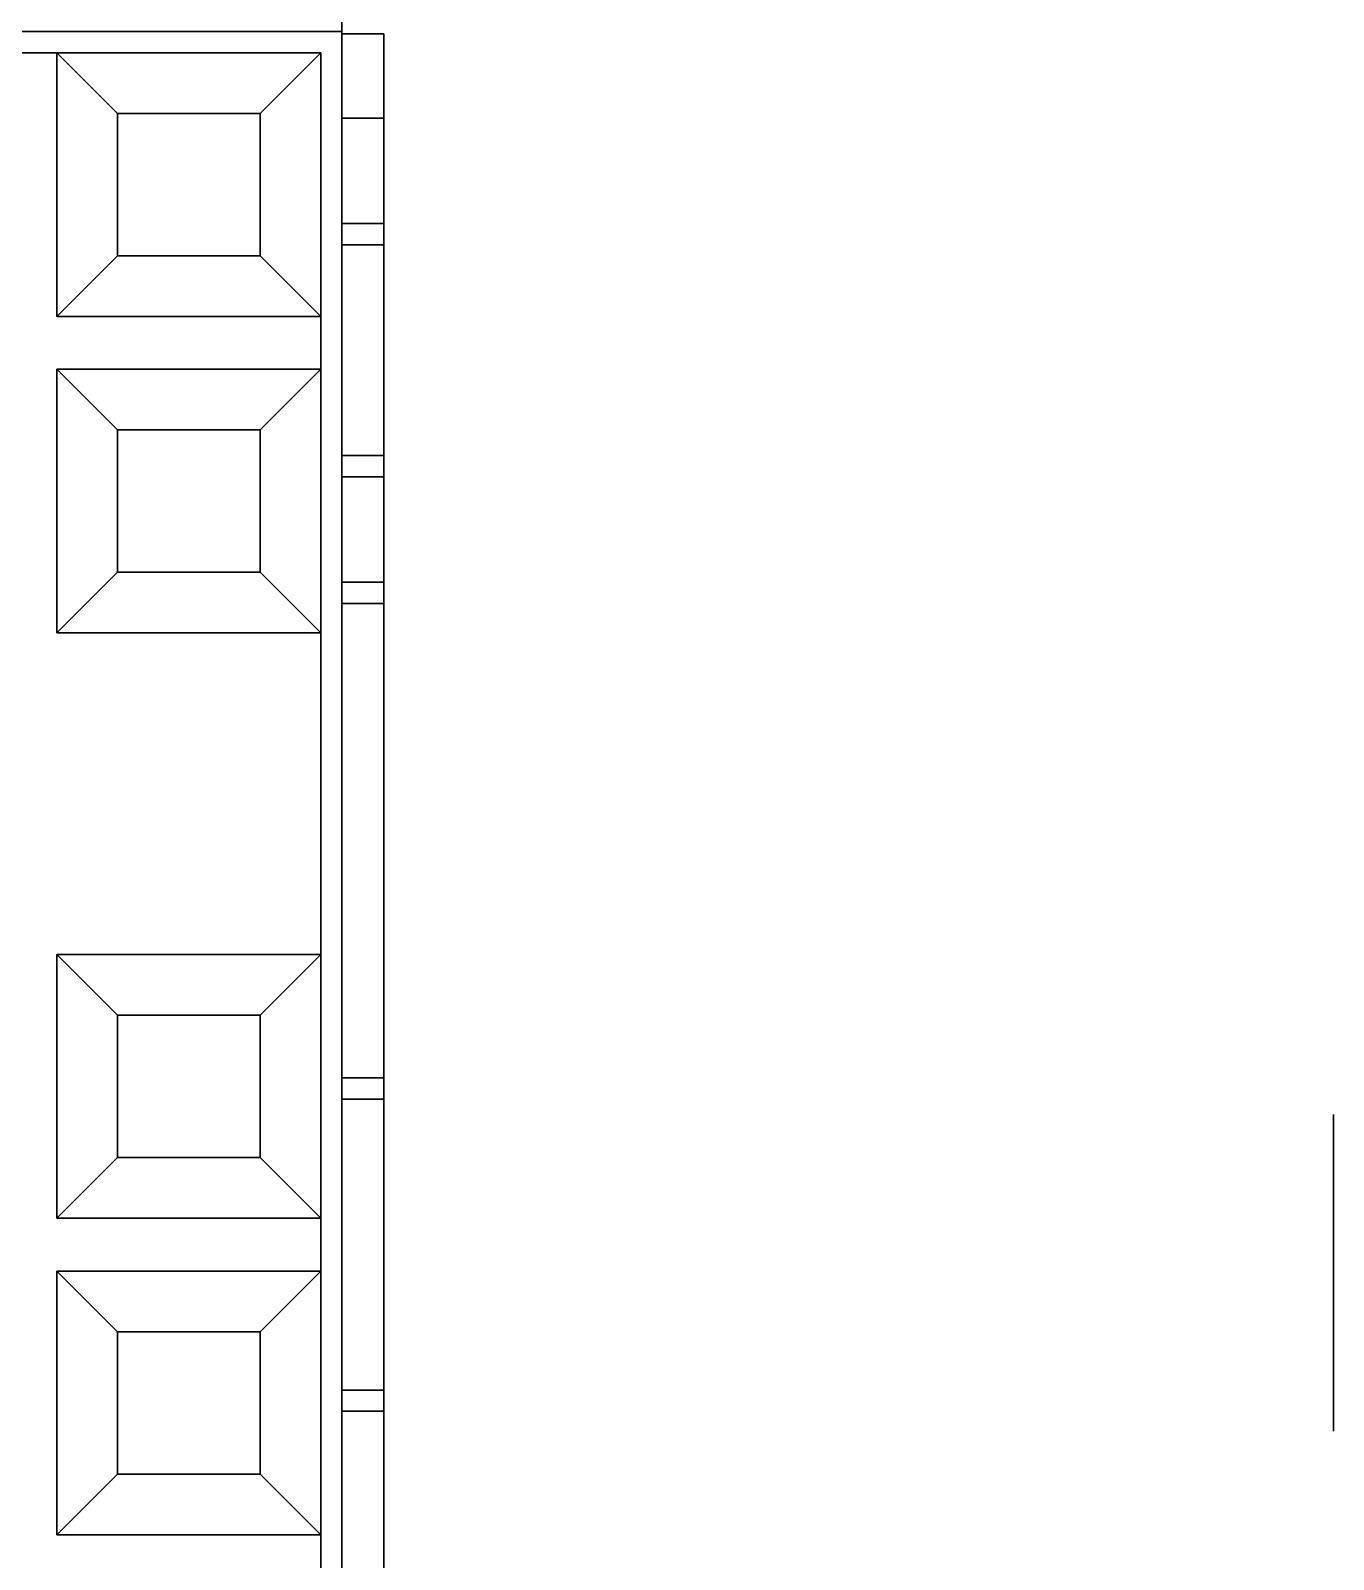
# Model space of a CAD drawing. Header units: millimetres. Extents: x -470 to 15420, y -470 to 3920.
# Drawn here: x 14802 to 15420, y 426 to 1150 of the extents above; entities that cross this region are included whole.
import ezdxf

# ---------------------------------------------------------------- set-up
doc = ezdxf.new("R2010")
doc.units = ezdxf.units.MM
for name, color, linetype in [('PIPES_OUTLET', 5, 'Continuous'), ('TANK_MODULE', 8, 'Continuous'), ('TANK_SIDE_PLATE', 9, 'Continuous')]:
    doc.layers.add(name, color=color, linetype=linetype)

# ---------------------------------------------------------------- blocks, each defined once
blk = doc.blocks.new('HALF_CUBE')
at = {"layer": 'TANK_MODULE'}
for points, invisible_edges in [([(575, 575), (-575, 575), (575, 575, 40)], 6), ([(575, 575, 40), (-575, 575), (-575, 575, 40)], 5), ([(565, 565, 40), (-575, 575, 40), (-565, 565, 40)], 7), ([(-575, 575, 40), (565, 565, 40), (575, 575, 40)], 7), ([(-565, 565), (-575, 575), (565, 565)], 7), ([(565, 565), (-575, 575), (575, 575)], 13), ([(565, -565, 40), (575, -575, 40), (575, 575, 40)], 13), ([(575, 575, 40), (565, 565, 40), (565, -565, 40)], 13), ([(565, 565), (575, 575), (575, -575)], 13), ([(575, -575), (575, 575), (575, -575, 40)], 6), ([(575, -575, 40), (575, 575), (575, 575, 40)], 5), ([(-565, 565), (565, 565), (-565, 565, 40)], 6), ([(-565, 565, 40), (565, 565), (565, 565, 40)], 5), ([(440, 565), (415, 565), (440, 565, 40)], 6), ([(440, 565, 40), (415, 565), (415, 565, 40)], 5), ([(415, 440, 40), (440, 440, 40), (440, 565, 40)], 13), ([(415, 440, 40), (440, 565, 40), (415, 565, 40)], 5), ([(415, 440), (415, 565), (440, 440)], 14), ([(440, 440), (415, 565), (440, 565)], 5), ([(440, 440), (440, 565), (440, 440, 40)], 6), ([(440, 440, 40), (440, 565), (440, 565, 40)], 5), ([(440, 440, 40), (440, 565, 40), (565, 440, 40)], 6), ([(565, 440, 40), (440, 565, 40), (565, 565, 40)], 5), ([(440, 440, 40), (468.75, 536.25, 390), (440, 565, 40)], 5), ([(468.75, 536.25, 390), (536.25, 536.25, 390), (440, 565, 40)], 6), ([(440, 565, 40), (536.25, 536.25, 390), (565, 565, 40)], 5), ([(536.25, 536.25, 390), (536.25, 468.75, 390), (565, 565, 40)], 6), ([(565, 565, 40), (536.25, 468.75, 390), (565, 440, 40)], 5), ([(565, 565), (565, -565), (565, 565, 40)], 6), ([(565, 565, 40), (565, -565), (565, -565, 40)], 5), ([(575, -575), (565, -565), (565, 565)], 13), ([(468.75, 468.75, 390), (468.75, 536.25, 390), (440, 440, 40)], 6), ([(536.25, 468.75, 390), (536.25, 536.25, 390), (468.75, 468.75, 390)], 6), ([(468.75, 468.75, 390), (536.25, 536.25, 390), (468.75, 536.25, 390)], 5), ([(565, 440, 40), (468.75, 468.75, 390), (440, 440, 40)], 5), ([(536.25, 468.75, 390), (468.75, 468.75, 390), (565, 440, 40)], 6), ([(415, 415, 40), (440, 415, 40), (440, 440, 40)], 15), ([(415, 415, 40), (440, 440, 40), (415, 440, 40)], 15), ([(415, 415), (415, 440), (440, 415)], 15), ([(440, 415), (415, 440), (440, 440)], 15), ([(565, 440), (440, 440), (565, 440, 40)], 6), ([(565, 440, 40), (440, 440), (440, 440, 40)], 5), ([(565, 415, 40), (565, 440, 40), (440, 415, 40)], 6), ([(440, 415, 40), (565, 440, 40), (440, 440, 40)], 13), ([(440, 415), (440, 440), (565, 415)], 7), ([(565, 415), (440, 440), (565, 440)], 5), ([(565, 415), (565, 440), (565, 415, 40)], 6), ([(565, 415, 40), (565, 440), (565, 440, 40)], 5), ([(415, 290, 40), (440, 290, 40), (440, 415, 40)], 13), ([(415, 290, 40), (440, 415, 40), (415, 415, 40)], 7), ([(440, 415), (440, 290), (415, 415)], 14), ([(415, 415), (440, 290), (415, 290)], 7), ([(440, 290), (440, 415), (440, 290, 40)], 6), ([(440, 290, 40), (440, 415), (440, 415, 40)], 5), ([(440, 415), (565, 415), (440, 415, 40)], 6), ([(440, 415, 40), (565, 415), (565, 415, 40)], 5), ([(440, 290, 40), (440, 415, 40), (565, 290, 40)], 6), ([(565, 290, 40), (440, 415, 40), (565, 415, 40)], 5), ([(440, 290, 40), (468.75, 386.25, 390), (440, 415, 40)], 5), ([(468.75, 386.25, 390), (536.25, 386.25, 390), (440, 415, 40)], 6), ([(440, 415, 40), (536.25, 386.25, 390), (565, 415, 40)], 5), ([(536.25, 386.25, 390), (536.25, 318.75, 390), (565, 415, 40)], 6), ([(565, 415, 40), (536.25, 318.75, 390), (565, 290, 40)], 5), ([(468.75, 318.75, 390), (468.75, 386.25, 390), (440, 290, 40)], 6), ([(536.25, 318.75, 390), (536.25, 386.25, 390), (468.75, 318.75, 390)], 6), ([(468.75, 318.75, 390), (536.25, 386.25, 390), (468.75, 386.25, 390)], 5), ([(565, 290, 40), (468.75, 318.75, 390), (440, 290, 40)], 5), ([(536.25, 318.75, 390), (468.75, 318.75, 390), (565, 290, 40)], 6), ([(415, 137.5, 40), (440, 137.5, 40), (440, 290, 40)], 15), ([(415, 137.5, 40), (440, 290, 40), (415, 290, 40)], 15), ([(415, 290), (440, 290), (440, 137.5)], 15), ([(415, 290), (440, 137.5), (415, 137.5)], 15), ([(565, 290), (440, 290), (565, 290, 40)], 6), ([(565, 290, 40), (440, 290), (440, 290, 40)], 5), ([(565, 137.5, 40), (565, 290, 40), (440, 137.5, 40)], 6), ([(440, 137.5, 40), (565, 290, 40), (440, 290, 40)], 13), ([(565, 290), (565, 137.5), (440, 290)], 6), ([(440, 290), (565, 137.5), (440, 137.5)], 13), ([(565, 137.5), (565, 290), (565, 137.5, 40)], 6), ([(565, 137.5, 40), (565, 290), (565, 290, 40)], 5), ([(415, 12.5, 40), (440, 12.5, 40), (440, 137.5, 40)], 13), ([(415, 12.5, 40), (440, 137.5, 40), (415, 137.5, 40)], 7), ([(415, 137.5), (440, 137.5), (440, 12.5)], 13), ([(415, 137.5), (440, 12.5), (415, 12.5)], 7), ([(440, 12.5), (440, 137.5), (440, 12.5, 40)], 6), ([(440, 12.5, 40), (440, 137.5), (440, 137.5, 40)], 5), ([(440, 137.5), (565, 137.5), (440, 137.5, 40)], 6), ([(440, 137.5, 40), (565, 137.5), (565, 137.5, 40)], 5), ([(440, 12.5, 40), (440, 137.5, 40), (565, 12.5, 40)], 6), ([(565, 12.5, 40), (440, 137.5, 40), (565, 137.5, 40)], 5), ([(440, 12.5, 40), (468.75, 108.75, 390), (440, 137.5, 40)], 5), ([(468.75, 108.75, 390), (536.25, 108.75, 390), (440, 137.5, 40)], 6), ([(440, 137.5, 40), (536.25, 108.75, 390), (565, 137.5, 40)], 5), ([(536.25, 108.75, 390), (536.25, 41.25, 390), (565, 137.5, 40)], 6), ([(565, 137.5, 40), (536.25, 41.25, 390), (565, 12.5, 40)], 5), ([(468.75, 41.25, 390), (468.75, 108.75, 390), (440, 12.5, 40)], 6), ([(536.25, 41.25, 390), (536.25, 108.75, 390), (468.75, 41.25, 390)], 6), ([(468.75, 41.25, 390), (536.25, 108.75, 390), (468.75, 108.75, 390)], 5), ([(565, 12.5, 40), (468.75, 41.25, 390), (440, 12.5, 40)], 5), ([(536.25, 41.25, 390), (468.75, 41.25, 390), (565, 12.5, 40)], 6), ([(415, -12.5, 40), (440, -12.5, 40), (440, 12.5, 40)], 15), ([(415, -12.5, 40), (440, 12.5, 40), (415, 12.5, 40)], 15), ([(415, 12.5), (440, 12.5), (440, -12.5)], 15), ([(415, 12.5), (440, -12.5), (415, -12.5)], 15), ([(565, 12.5), (440, 12.5), (565, 12.5, 40)], 6), ([(565, 12.5, 40), (440, 12.5), (440, 12.5, 40)], 5), ([(565, -12.5, 40), (565, 12.5, 40), (440, -12.5, 40)], 6), ([(440, -12.5, 40), (565, 12.5, 40), (440, 12.5, 40)], 13), ([(565, 12.5), (565, -12.5), (440, 12.5)], 6), ([(440, 12.5), (565, -12.5), (440, -12.5)], 13), ([(565, -12.5), (565, 12.5), (565, -12.5, 40)], 6), ([(565, -12.5, 40), (565, 12.5), (565, 12.5, 40)], 5), ([(415, -137.5, 40), (440, -137.5, 40), (440, -12.5, 40)], 13), ([(415, -137.5, 40), (440, -12.5, 40), (415, -12.5, 40)], 7), ([(415, -12.5), (440, -12.5), (440, -137.5)], 13), ([(415, -12.5), (440, -137.5), (415, -137.5)], 7), ([(440, -137.5), (440, -12.5), (440, -137.5, 40)], 6), ([(440, -137.5, 40), (440, -12.5), (440, -12.5, 40)], 5), ([(440, -12.5), (565, -12.5), (440, -12.5, 40)], 6), ([(440, -12.5, 40), (565, -12.5), (565, -12.5, 40)], 5), ([(440, -137.5, 40), (440, -12.5, 40), (565, -137.5, 40)], 6), ([(565, -137.5, 40), (440, -12.5, 40), (565, -12.5, 40)], 5), ([(440, -137.5, 40), (468.75, -41.25, 390), (440, -12.5, 40)], 5), ([(468.75, -41.25, 390), (536.25, -41.25, 390), (440, -12.5, 40)], 6), ([(440, -12.5, 40), (536.25, -41.25, 390), (565, -12.5, 40)], 5), ([(536.25, -41.25, 390), (536.25, -108.75, 390), (565, -12.5, 40)], 6), ([(565, -12.5, 40), (536.25, -108.75, 390), (565, -137.5, 40)], 5), ([(468.75, -108.75, 390), (468.75, -41.25, 390), (440, -137.5, 40)], 6), ([(536.25, -108.75, 390), (536.25, -41.25, 390), (468.75, -108.75, 390)], 6), ([(468.75, -108.75, 390), (536.25, -41.25, 390), (468.75, -41.25, 390)], 5), ([(565, -137.5, 40), (468.75, -108.75, 390), (440, -137.5, 40)], 5), ([(536.25, -108.75, 390), (468.75, -108.75, 390), (565, -137.5, 40)], 6), ([(415, -290, 40), (440, -290, 40), (440, -137.5, 40)], 15), ([(415, -290, 40), (440, -137.5, 40), (415, -137.5, 40)], 15), ([(415, -137.5), (440, -137.5), (440, -290)], 15), ([(415, -137.5), (440, -290), (415, -290)], 15), ([(565, -137.5), (440, -137.5), (565, -137.5, 40)], 6), ([(565, -137.5, 40), (440, -137.5), (440, -137.5, 40)], 5), ([(565, -290, 40), (565, -137.5, 40), (440, -290, 40)], 6), ([(440, -290, 40), (565, -137.5, 40), (440, -137.5, 40)], 13), ([(565, -137.5), (565, -290), (440, -137.5)], 6), ([(440, -137.5), (565, -290), (440, -290)], 13), ([(565, -290), (565, -137.5), (565, -290, 40)], 6), ([(565, -290, 40), (565, -137.5), (565, -137.5, 40)], 5), ([(-565, -565, 40), (-575, -575, 40), (565, -565, 40)], 7), ([(565, -565, 40), (-575, -575, 40), (575, -575, 40)], 13), ([(-575, -575), (-565, -565), (565, -565)], 13), ([(-575, -575), (565, -565), (575, -575)], 7), ([(-575, -575), (575, -575), (-575, -575, 40)], 6), ([(-575, -575, 40), (575, -575), (575, -575, 40)], 5)]:
    blk.add_3dface(points, dxfattribs=dict(at, invisible_edges=invisible_edges))
blk = doc.blocks.new('HALF_CUBE_UP')
at = {"layer": 'TANK_MODULE'}
for points, invisible_edges in [([(-575, 575, 390), (575, 575, 390), (-575, 575, 350)], 6), ([(-575, 575, 350), (575, 575, 390), (575, 575, 350)], 5), ([(-565, 565, 350), (-575, 575, 350), (565, 565, 350)], 7), ([(565, 565, 350), (-575, 575, 350), (575, 575, 350)], 13), ([(-575, 575, 390), (-565, 565, 390), (565, 565, 390)], 13), ([(-575, 575, 390), (565, 565, 390), (575, 575, 390)], 7), ([(565, 565, 350), (575, 575, 350), (575, -575, 350)], 13), ([(565, -565, 390), (575, -575, 390), (575, 575, 390)], 13), ([(575, 575, 390), (565, 565, 390), (565, -565, 390)], 13), ([(575, 575, 390), (575, -575, 390), (575, 575, 350)], 6), ([(575, 575, 350), (575, -575, 390), (575, -575, 350)], 5), ([(565, 565, 390), (-565, 565, 390), (565, 565, 350)], 6), ([(565, 565, 350), (-565, 565, 390), (-565, 565, 350)], 5), ([(415, 565, 390), (440, 565, 390), (415, 565, 350)], 6), ([(415, 565, 350), (440, 565, 390), (440, 565, 350)], 5), ([(415, 440, 350), (415, 565, 350), (440, 440, 350)], 14), ([(440, 440, 350), (415, 565, 350), (440, 565, 350)], 5), ([(415, 440, 390), (440, 440, 390), (440, 565, 390)], 13), ([(415, 440, 390), (440, 565, 390), (415, 565, 390)], 5), ([(440, 565, 390), (440, 440, 390), (440, 565, 350)], 6), ([(440, 565, 350), (440, 440, 390), (440, 440, 350)], 5), ([(440, 565, 350), (440, 440, 350), (565, 565, 350)], 6), ([(565, 565, 350), (440, 440, 350), (565, 440, 350)], 5), ([(565, 565, 350), (468.75, 536.25), (440, 565, 350)], 5), ([(468.75, 536.25), (468.75, 468.75), (440, 565, 350)], 6), ([(440, 565, 350), (468.75, 468.75), (440, 440, 350)], 5), ([(536.25, 536.25), (468.75, 536.25), (565, 565, 350)], 6), ([(565, 440, 350), (536.25, 536.25), (565, 565, 350)], 5), ([(565, -565, 390), (565, 565, 390), (565, -565, 350)], 6), ([(565, -565, 350), (565, 565, 390), (565, 565, 350)], 5), ([(575, -575, 350), (565, -565, 350), (565, 565, 350)], 13), ([(536.25, 536.25), (536.25, 468.75), (468.75, 536.25)], 6), ([(468.75, 536.25), (536.25, 468.75), (468.75, 468.75)], 5), ([(536.25, 468.75), (536.25, 536.25), (565, 440, 350)], 6), ([(468.75, 468.75), (536.25, 468.75), (440, 440, 350)], 6), ([(440, 440, 350), (536.25, 468.75), (565, 440, 350)], 5), ([(415, 415, 350), (415, 440, 350), (440, 415, 350)], 15), ([(440, 415, 350), (415, 440, 350), (440, 440, 350)], 15), ([(415, 415, 390), (440, 415, 390), (440, 440, 390)], 15), ([(415, 415, 390), (440, 440, 390), (415, 440, 390)], 15), ([(440, 440, 390), (565, 440, 390), (440, 440, 350)], 6), ([(440, 440, 350), (565, 440, 390), (565, 440, 350)], 5), ([(440, 415, 350), (440, 440, 350), (565, 415, 350)], 7), ([(565, 415, 350), (440, 440, 350), (565, 440, 350)], 5), ([(565, 415, 390), (565, 440, 390), (440, 415, 390)], 6), ([(440, 415, 390), (565, 440, 390), (440, 440, 390)], 13), ([(565, 440, 390), (565, 415, 390), (565, 440, 350)], 6), ([(565, 440, 350), (565, 415, 390), (565, 415, 350)], 5), ([(440, 415, 350), (440, 290, 350), (415, 415, 350)], 14), ([(415, 415, 350), (440, 290, 350), (415, 290, 350)], 7), ([(415, 290, 390), (440, 290, 390), (440, 415, 390)], 13), ([(415, 290, 390), (440, 415, 390), (415, 415, 390)], 7), ([(565, 415, 390), (440, 415, 390), (565, 415, 350)], 6), ([(565, 415, 350), (440, 415, 390), (440, 415, 350)], 5), ([(440, 415, 390), (440, 290, 390), (440, 415, 350)], 6), ([(440, 415, 350), (440, 290, 390), (440, 290, 350)], 5), ([(440, 415, 350), (440, 290, 350), (565, 415, 350)], 6), ([(565, 415, 350), (440, 290, 350), (565, 290, 350)], 5), ([(565, 415, 350), (468.75, 386.25), (440, 415, 350)], 5), ([(468.75, 386.25), (468.75, 318.75), (440, 415, 350)], 6), ([(440, 415, 350), (468.75, 318.75), (440, 290, 350)], 5), ([(536.25, 386.25), (468.75, 386.25), (565, 415, 350)], 6), ([(565, 290, 350), (536.25, 386.25), (565, 415, 350)], 5), ([(536.25, 386.25), (536.25, 318.75), (468.75, 386.25)], 6), ([(468.75, 386.25), (536.25, 318.75), (468.75, 318.75)], 5), ([(536.25, 318.75), (536.25, 386.25), (565, 290, 350)], 6), ([(468.75, 318.75), (536.25, 318.75), (440, 290, 350)], 6), ([(440, 290, 350), (536.25, 318.75), (565, 290, 350)], 5), ([(415, 290, 350), (440, 290, 350), (440, 137.5, 350)], 15), ([(415, 290, 350), (440, 137.5, 350), (415, 137.5, 350)], 15), ([(415, 137.5, 390), (440, 137.5, 390), (440, 290, 390)], 15), ([(415, 137.5, 390), (440, 290, 390), (415, 290, 390)], 15), ([(440, 290, 390), (565, 290, 390), (440, 290, 350)], 6), ([(440, 290, 350), (565, 290, 390), (565, 290, 350)], 5), ([(565, 290, 350), (565, 137.5, 350), (440, 290, 350)], 6), ([(440, 290, 350), (565, 137.5, 350), (440, 137.5, 350)], 13), ([(565, 137.5, 390), (565, 290, 390), (440, 137.5, 390)], 6), ([(440, 137.5, 390), (565, 290, 390), (440, 290, 390)], 13), ([(565, 290, 390), (565, 137.5, 390), (565, 290, 350)], 6), ([(565, 290, 350), (565, 137.5, 390), (565, 137.5, 350)], 5), ([(415, 137.5, 350), (440, 137.5, 350), (440, 12.5, 350)], 13), ([(415, 137.5, 350), (440, 12.5, 350), (415, 12.5, 350)], 7), ([(415, 12.5, 390), (440, 12.5, 390), (440, 137.5, 390)], 13), ([(415, 12.5, 390), (440, 137.5, 390), (415, 137.5, 390)], 7), ([(565, 137.5, 390), (440, 137.5, 390), (565, 137.5, 350)], 6), ([(565, 137.5, 350), (440, 137.5, 390), (440, 137.5, 350)], 5), ([(440, 137.5, 390), (440, 12.5, 390), (440, 137.5, 350)], 6), ([(440, 137.5, 350), (440, 12.5, 390), (440, 12.5, 350)], 5), ([(440, 137.5, 350), (440, 12.5, 350), (565, 137.5, 350)], 6), ([(565, 137.5, 350), (440, 12.5, 350), (565, 12.5, 350)], 5), ([(565, 137.5, 350), (468.75, 108.75), (440, 137.5, 350)], 5), ([(468.75, 108.75), (468.75, 41.25), (440, 137.5, 350)], 6), ([(440, 137.5, 350), (468.75, 41.25), (440, 12.5, 350)], 5), ([(536.25, 108.75), (468.75, 108.75), (565, 137.5, 350)], 6), ([(565, 12.5, 350), (536.25, 108.75), (565, 137.5, 350)], 5), ([(536.25, 108.75), (536.25, 41.25), (468.75, 108.75)], 6), ([(468.75, 108.75), (536.25, 41.25), (468.75, 41.25)], 5), ([(536.25, 41.25), (536.25, 108.75), (565, 12.5, 350)], 6), ([(468.75, 41.25), (536.25, 41.25), (440, 12.5, 350)], 6), ([(440, 12.5, 350), (536.25, 41.25), (565, 12.5, 350)], 5), ([(415, 12.5, 350), (440, 12.5, 350), (440, -12.5, 350)], 15), ([(415, 12.5, 350), (440, -12.5, 350), (415, -12.5, 350)], 15), ([(415, -12.5, 390), (440, -12.5, 390), (440, 12.5, 390)], 15), ([(415, -12.5, 390), (440, 12.5, 390), (415, 12.5, 390)], 15), ([(440, 12.5, 390), (565, 12.5, 390), (440, 12.5, 350)], 6), ([(440, 12.5, 350), (565, 12.5, 390), (565, 12.5, 350)], 5), ([(565, 12.5, 350), (565, -12.5, 350), (440, 12.5, 350)], 6), ([(440, 12.5, 350), (565, -12.5, 350), (440, -12.5, 350)], 13), ([(565, -12.5, 390), (565, 12.5, 390), (440, -12.5, 390)], 6), ([(440, -12.5, 390), (565, 12.5, 390), (440, 12.5, 390)], 13), ([(565, 12.5, 390), (565, -12.5, 390), (565, 12.5, 350)], 6), ([(565, 12.5, 350), (565, -12.5, 390), (565, -12.5, 350)], 5), ([(415, -12.5, 350), (440, -12.5, 350), (440, -137.5, 350)], 13), ([(415, -12.5, 350), (440, -137.5, 350), (415, -137.5, 350)], 7), ([(415, -137.5, 390), (440, -137.5, 390), (440, -12.5, 390)], 13), ([(415, -137.5, 390), (440, -12.5, 390), (415, -12.5, 390)], 7), ([(565, -12.5, 390), (440, -12.5, 390), (565, -12.5, 350)], 6), ([(565, -12.5, 350), (440, -12.5, 390), (440, -12.5, 350)], 5), ([(440, -12.5, 390), (440, -137.5, 390), (440, -12.5, 350)], 6), ([(440, -12.5, 350), (440, -137.5, 390), (440, -137.5, 350)], 5), ([(440, -12.5, 350), (440, -137.5, 350), (565, -12.5, 350)], 6), ([(565, -12.5, 350), (440, -137.5, 350), (565, -137.5, 350)], 5), ([(565, -12.5, 350), (468.75, -41.25), (440, -12.5, 350)], 5), ([(468.75, -41.25), (468.75, -108.75), (440, -12.5, 350)], 6), ([(440, -12.5, 350), (468.75, -108.75), (440, -137.5, 350)], 5), ([(536.25, -41.25), (468.75, -41.25), (565, -12.5, 350)], 6), ([(565, -137.5, 350), (536.25, -41.25), (565, -12.5, 350)], 5), ([(536.25, -41.25), (536.25, -108.75), (468.75, -41.25)], 6), ([(468.75, -41.25), (536.25, -108.75), (468.75, -108.75)], 5), ([(536.25, -108.75), (536.25, -41.25), (565, -137.5, 350)], 6), ([(468.75, -108.75), (536.25, -108.75), (440, -137.5, 350)], 6), ([(440, -137.5, 350), (536.25, -108.75), (565, -137.5, 350)], 5), ([(415, -137.5, 350), (440, -137.5, 350), (440, -290, 350)], 15), ([(415, -137.5, 350), (440, -290, 350), (415, -290, 350)], 15), ([(415, -290, 390), (440, -290, 390), (440, -137.5, 390)], 15), ([(415, -290, 390), (440, -137.5, 390), (415, -137.5, 390)], 15), ([(440, -137.5, 390), (565, -137.5, 390), (440, -137.5, 350)], 6), ([(440, -137.5, 350), (565, -137.5, 390), (565, -137.5, 350)], 5), ([(565, -137.5, 350), (565, -290, 350), (440, -137.5, 350)], 6), ([(440, -137.5, 350), (565, -290, 350), (440, -290, 350)], 13), ([(565, -290, 390), (565, -137.5, 390), (440, -290, 390)], 6), ([(440, -290, 390), (565, -137.5, 390), (440, -137.5, 390)], 13), ([(565, -137.5, 390), (565, -290, 390), (565, -137.5, 350)], 6), ([(565, -137.5, 350), (565, -290, 390), (565, -290, 350)], 5), ([(565, -565, 350), (-575, -575, 350), (-565, -565, 350)], 7), ([(-575, -575, 350), (565, -565, 350), (575, -575, 350)], 7), ([(-565, -565, 390), (-575, -575, 390), (565, -565, 390)], 7), ([(565, -565, 390), (-575, -575, 390), (575, -575, 390)], 13), ([(575, -575, 390), (-575, -575, 390), (575, -575, 350)], 6), ([(575, -575, 350), (-575, -575, 390), (-575, -575, 350)], 5)]:
    blk.add_3dface(points, dxfattribs=dict(at, invisible_edges=invisible_edges))
blk = doc.blocks.new('SIDE_PLATE')
at = {"layer": 'TANK_SIDE_PLATE'}
for points, invisible_edges in [([(-574, 0), (69, 0, 40), (574, 0)], 7), ([(-574, 0, 778), (-534, 0, 738), (-574, 0)], 7), ([(-574, 0), (-534, 0, 738), (-534, 0, 40)], 13), ([(-574, 0), (-534, 0, 40), (-484, 0, 40)], 13), ([(574, 0, 778), (-69, 0, 738), (-574, 0, 778)], 7), ([(-574, 0, 778), (-69, 0, 738), (-79, 0, 738)], 15), ([(-574, 0, 778), (-79, 0, 738), (-304, 0, 738)], 13), ([(-484, 0, 40), (-474, 0, 40), (-574, 0)], 15), ([(-574, 0), (-474, 0, 40), (-374, 0, 40)], 13), ([(-574, 0), (-374, 0, 40), (-364, 0, 40)], 15), ([(-364, 0, 738), (-374, 0, 738), (-574, 0, 778)], 15), ([(-574, 0, 778), (-374, 0, 738), (-474, 0, 738)], 13), ([(-574, 0, 778), (-474, 0, 738), (-484, 0, 738)], 15), ([(-484, 0, 738), (-534, 0, 738), (-574, 0, 778)], 14), ([(69, 0, 40), (-574, 0), (-69, 0, 40)], 7), ([(-69, 0, 40), (-574, 0), (-79, 0, 40)], 15), ([(-304, 0, 738), (-314, 0, 738), (-574, 0, 778)], 15), ([(-574, 0, 778), (-314, 0, 738), (-364, 0, 738)], 13), ([(-314, 0, 40), (-304, 0, 40), (-574, 0)], 15), ([(-574, 0), (-304, 0, 40), (-79, 0, 40)], 13), ([(-364, 0, 40), (-314, 0, 40), (-574, 0)], 14), ([(-574, 0), (574, 0), (-574, -20)], 6), ([(-574, -20), (574, 0), (574, -20)], 5), ([(-574, 0, 778), (-574, 0), (-574, -20, 778)], 6), ([(-574, -20, 778), (-574, 0), (-574, -20)], 5), ([(574, 0, 778), (-574, 0, 778), (574, -20, 778)], 6), ([(574, -20, 778), (-574, 0, 778), (-574, -20, 778)], 5), ([(-534, 0, 40), (-534, 0, 738), (-534, -20, 40)], 6), ([(-534, -20, 40), (-534, 0, 738), (-534, -20, 738)], 5), ([(-484, 0, 40), (-534, 0, 40), (-484, -20, 40)], 6), ([(-484, -20, 40), (-534, 0, 40), (-534, -20, 40)], 5), ([(-534, 0, 738), (-484, 0, 738), (-534, -20, 738)], 6), ([(-534, -20, 738), (-484, 0, 738), (-484, -20, 738)], 5), ([(-484, 0, 738), (-474, 0, 738), (-484, 0, 40)], 7), ([(-484, 0, 40), (-474, 0, 738), (-474, 0, 40)], 13), ([(-484, 0, 738), (-484, 0, 40), (-484, -20, 738)], 6), ([(-484, -20, 738), (-484, 0, 40), (-484, -20, 40)], 5), ([(-474, 0, 40), (-474, 0, 738), (-474, -20, 40)], 6), ([(-474, -20, 40), (-474, 0, 738), (-474, -20, 738)], 5), ([(-374, 0, 40), (-474, 0, 40), (-374, -20, 40)], 6), ([(-374, -20, 40), (-474, 0, 40), (-474, -20, 40)], 5), ([(-474, 0, 738), (-374, 0, 738), (-474, -20, 738)], 6), ([(-474, -20, 738), (-374, 0, 738), (-374, -20, 738)], 5), ([(-364, 0, 40), (-374, 0, 40), (-364, 0, 738)], 7), ([(-364, 0, 738), (-374, 0, 40), (-374, 0, 738)], 13), ([(-374, 0, 738), (-374, 0, 40), (-374, -20, 738)], 6), ([(-374, -20, 738), (-374, 0, 40), (-374, -20, 40)], 5), ([(-364, 0, 40), (-364, 0, 738), (-364, -20, 40)], 6), ([(-364, -20, 40), (-364, 0, 738), (-364, -20, 738)], 5), ([(-314, 0, 40), (-364, 0, 40), (-314, -20, 40)], 6), ([(-314, -20, 40), (-364, 0, 40), (-364, -20, 40)], 5), ([(-364, 0, 738), (-314, 0, 738), (-364, -20, 738)], 6), ([(-364, -20, 738), (-314, 0, 738), (-314, -20, 738)], 5), ([(-304, 0, 40), (-314, 0, 40), (-304, 0, 738)], 7), ([(-304, 0, 738), (-314, 0, 40), (-314, 0, 738)], 13), ([(-314, 0, 738), (-314, 0, 40), (-314, -20, 738)], 6), ([(-314, -20, 738), (-314, 0, 40), (-314, -20, 40)], 5), ([(-304, 0, 40), (-304, 0, 738), (-304, -20, 40)], 6), ([(-304, -20, 40), (-304, 0, 738), (-304, -20, 738)], 5), ([(-79, 0, 40), (-304, 0, 40), (-79, -20, 40)], 6), ([(-79, -20, 40), (-304, 0, 40), (-304, -20, 40)], 5), ([(-304, 0, 738), (-79, 0, 738), (-304, -20, 738)], 6), ([(-304, -20, 738), (-79, 0, 738), (-79, -20, 738)], 5), ([(-69, 0, 40), (-79, 0, 40), (-69, 0, 738)], 7), ([(-69, 0, 738), (-79, 0, 40), (-79, 0, 738)], 13), ([(-79, 0, 738), (-79, 0, 40), (-79, -20, 738)], 6), ([(-79, -20, 738), (-79, 0, 40), (-79, -20, 40)], 5), ([(574, 0, 778), (69, 0, 738), (-69, 0, 738)], 13), ([(-69, 0, 40), (-69, 0, 738), (-69, -20, 40)], 6), ([(-69, -20, 40), (-69, 0, 738), (-69, -20, 738)], 5), ([(69, 0, 40), (-69, 0, 40), (69, -20, 40)], 6), ([(69, -20, 40), (-69, 0, 40), (-69, -20, 40)], 5), ([(-69, 0, 738), (69, 0, 738), (-69, -20, 738)], 6), ([(-69, -20, 738), (69, 0, 738), (69, -20, 738)], 5), ([(69, 0, 738), (69, 0, 40), (69, -20, 738)], 6), ([(69, -20, 738), (69, 0, 40), (69, -20, 40)], 5), ([(574, 0), (69, 0, 40), (79, 0, 40)], 15), ([(79, 0, 40), (69, 0, 40), (79, 0, 738)], 7), ([(79, 0, 738), (69, 0, 40), (69, 0, 738)], 13), ([(79, 0, 738), (69, 0, 738), (574, 0, 778)], 15), ([(79, 0, 738), (304, 0, 738), (79, -20, 738)], 6), ([(79, -20, 738), (304, 0, 738), (304, -20, 738)], 5), ([(79, 0, 40), (79, 0, 738), (79, -20, 40)], 6), ([(79, -20, 40), (79, 0, 738), (79, -20, 738)], 5), ([(304, 0, 40), (79, 0, 40), (304, -20, 40)], 6), ([(304, -20, 40), (79, 0, 40), (79, -20, 40)], 5), ([(574, 0), (79, 0, 40), (304, 0, 40)], 13), ([(79, 0, 738), (574, 0, 778), (304, 0, 738)], 7), ([(304, 0, 738), (304, 0, 40), (304, -20, 738)], 6), ([(304, -20, 738), (304, 0, 40), (304, -20, 40)], 5), ([(304, 0, 738), (574, 0, 778), (314, 0, 738)], 15), ([(304, 0, 738), (314, 0, 738), (304, 0, 40)], 7), ([(304, 0, 40), (314, 0, 738), (314, 0, 40)], 13), ([(304, 0, 40), (314, 0, 40), (574, 0)], 15), ([(364, 0, 40), (314, 0, 40), (364, -20, 40)], 6), ([(364, -20, 40), (314, 0, 40), (314, -20, 40)], 5), ([(314, 0, 40), (314, 0, 738), (314, -20, 40)], 6), ([(314, -20, 40), (314, 0, 738), (314, -20, 738)], 5), ([(314, 0, 738), (364, 0, 738), (314, -20, 738)], 6), ([(314, -20, 738), (364, 0, 738), (364, -20, 738)], 5), ([(574, 0), (314, 0, 40), (364, 0, 40)], 13), ([(574, 0, 778), (364, 0, 738), (314, 0, 738)], 13), ([(364, 0, 738), (364, 0, 40), (364, -20, 738)], 6), ([(364, -20, 738), (364, 0, 40), (364, -20, 40)], 5), ([(574, 0), (364, 0, 40), (374, 0, 40)], 15), ([(374, 0, 40), (364, 0, 40), (374, 0, 738)], 7), ([(374, 0, 738), (364, 0, 40), (364, 0, 738)], 13), ([(374, 0, 738), (364, 0, 738), (574, 0, 778)], 15), ([(474, 0, 40), (374, 0, 40), (474, -20, 40)], 6), ([(474, -20, 40), (374, 0, 40), (374, -20, 40)], 5), ([(374, 0, 40), (374, 0, 738), (374, -20, 40)], 6), ([(374, -20, 40), (374, 0, 738), (374, -20, 738)], 5), ([(374, 0, 738), (474, 0, 738), (374, -20, 738)], 6), ([(374, -20, 738), (474, 0, 738), (474, -20, 738)], 5), ([(474, 0, 738), (374, 0, 738), (574, 0, 778)], 14), ([(374, 0, 40), (474, 0, 40), (574, 0)], 14), ([(474, 0, 738), (474, 0, 40), (474, -20, 738)], 6), ([(474, -20, 738), (474, 0, 40), (474, -20, 40)], 5), ([(574, 0, 778), (484, 0, 738), (474, 0, 738)], 15), ([(474, 0, 738), (484, 0, 738), (474, 0, 40)], 7), ([(474, 0, 40), (484, 0, 738), (484, 0, 40)], 13), ([(474, 0, 40), (484, 0, 40), (574, 0)], 15), ([(534, 0, 40), (484, 0, 40), (534, -20, 40)], 6), ([(534, -20, 40), (484, 0, 40), (484, -20, 40)], 5), ([(484, 0, 40), (484, 0, 738), (484, -20, 40)], 6), ([(484, -20, 40), (484, 0, 738), (484, -20, 738)], 5), ([(484, 0, 738), (534, 0, 738), (484, -20, 738)], 6), ([(484, -20, 738), (534, 0, 738), (534, -20, 738)], 5), ([(574, 0, 778), (534, 0, 738), (484, 0, 738)], 13), ([(574, 0), (484, 0, 40), (534, 0, 40)], 13), ([(534, 0, 738), (534, 0, 40), (534, -20, 738)], 6), ([(534, -20, 738), (534, 0, 40), (534, -20, 40)], 5), ([(574, 0), (534, 0, 738), (574, 0, 778)], 7), ([(574, 0), (534, 0, 40), (534, 0, 738)], 13), ([(574, 0), (574, 0, 778), (574, -20)], 6), ([(574, -20), (574, 0, 778), (574, -20, 778)], 5), ([(-69, -20, 40), (-79, -20, 40), (-574, -20)], 15), ([(-574, -20), (-79, -20, 40), (-304, -20, 40)], 13), ([(-574, -20), (-304, -20, 40), (-314, -20, 40)], 15), ([(-314, -20, 738), (-304, -20, 738), (-574, -20, 778)], 15), ([(-574, -20, 778), (-304, -20, 738), (-79, -20, 738)], 13), ([(-574, -20, 778), (-79, -20, 738), (-69, -20, 738)], 15), ([(-69, -20, 738), (69, -20, 738), (-574, -20, 778)], 14), ([(-574, -20, 778), (69, -20, 738), (574, -20, 778)], 7), ([(-314, -20, 40), (-364, -20, 40), (-574, -20)], 14), ([(-574, -20), (-364, -20, 40), (-374, -20, 40)], 15), ([(-574, -20), (-374, -20, 40), (-474, -20, 40)], 13), ([(-374, -20, 738), (-364, -20, 738), (-574, -20, 778)], 15), ([(-574, -20, 778), (-364, -20, 738), (-314, -20, 738)], 13), ([(-474, -20, 40), (-484, -20, 40), (-574, -20)], 15), ([(-574, -20), (-484, -20, 40), (-534, -20, 40)], 13), ([(-574, -20), (-534, -20, 40), (-534, -20, 738)], 13), ([(-484, -20, 738), (-474, -20, 738), (-574, -20, 778)], 15), ([(-574, -20, 778), (-474, -20, 738), (-374, -20, 738)], 13), ([(-574, -20), (-534, -20, 738), (-574, -20, 778)], 7), ([(-574, -20, 778), (-534, -20, 738), (-484, -20, 738)], 13), ([(-574, -20), (574, -20), (-69, -20, 40)], 14), ([(-474, -20, 738), (-484, -20, 738), (-474, -20, 40)], 7), ([(-474, -20, 40), (-484, -20, 738), (-484, -20, 40)], 13), ([(-374, -20, 40), (-364, -20, 40), (-374, -20, 738)], 7), ([(-374, -20, 738), (-364, -20, 40), (-364, -20, 738)], 13), ([(-314, -20, 40), (-304, -20, 40), (-314, -20, 738)], 7), ([(-314, -20, 738), (-304, -20, 40), (-304, -20, 738)], 13), ([(-69, -20, 738), (-79, -20, 738), (-69, -20, 40)], 7), ([(-69, -20, 40), (-79, -20, 738), (-79, -20, 40)], 13), ([(-69, -20, 40), (574, -20), (69, -20, 40)], 7), ([(69, -20, 40), (574, -20), (79, -20, 40)], 15), ([(69, -20, 40), (79, -20, 40), (69, -20, 738)], 7), ([(69, -20, 738), (79, -20, 40), (79, -20, 738)], 13), ([(69, -20, 738), (79, -20, 738), (574, -20, 778)], 15), ([(574, -20, 778), (79, -20, 738), (304, -20, 738)], 13), ([(574, -20), (304, -20, 40), (79, -20, 40)], 13), ([(574, -20, 778), (304, -20, 738), (314, -20, 738)], 15), ([(314, -20, 738), (304, -20, 738), (314, -20, 40)], 7), ([(314, -20, 40), (304, -20, 738), (304, -20, 40)], 13), ([(314, -20, 40), (304, -20, 40), (574, -20)], 15), ([(364, -20, 40), (314, -20, 40), (574, -20)], 14), ([(314, -20, 738), (364, -20, 738), (574, -20, 778)], 14), ([(364, -20, 40), (374, -20, 40), (364, -20, 738)], 7), ([(364, -20, 738), (374, -20, 40), (374, -20, 738)], 13), ([(364, -20, 738), (374, -20, 738), (574, -20, 778)], 15), ([(574, -20), (374, -20, 40), (364, -20, 40)], 15), ([(574, -20, 778), (374, -20, 738), (474, -20, 738)], 13), ([(574, -20), (474, -20, 40), (374, -20, 40)], 13), ([(574, -20, 778), (474, -20, 738), (484, -20, 738)], 15), ([(484, -20, 738), (474, -20, 738), (484, -20, 40)], 7), ([(484, -20, 40), (474, -20, 738), (474, -20, 40)], 13), ([(484, -20, 40), (474, -20, 40), (574, -20)], 15), ([(534, -20, 738), (574, -20, 778), (484, -20, 738)], 7), ([(534, -20, 40), (484, -20, 40), (574, -20)], 14), ([(534, -20, 40), (574, -20), (534, -20, 738)], 7), ([(534, -20, 738), (574, -20), (574, -20, 778)], 13)]:
    blk.add_3dface(points, dxfattribs=dict(at, invisible_edges=invisible_edges))
blk = doc.blocks.new('PIPE_OUTLET_150')
at = {"layer": 'PIPES_OUTLET', "invisible_edges": 10}
for points in [[(0, 75), (0, 73.56, 14.63), (470, 73.56, 14.63), (470, 75)], [(0, 75), (0, 73.56, 14.63), (0, 67.67, 13.46), (0, 69)], [(0, 73.56, -14.63), (0, 75), (470, 75), (470, 73.56, -14.63)], [(0, 73.56, -14.63), (0, 75), (0, 69), (0, 67.67, -13.46)], [(0, 73.56, 14.63), (0, 69.29, 28.7), (470, 69.29, 28.7), (470, 73.56, 14.63)], [(0, 73.56, 14.63), (0, 69.29, 28.7), (0, 63.75, 26.41), (0, 67.67, 13.46)], [(0, 69.29, -28.7), (0, 73.56, -14.63), (470, 73.56, -14.63), (470, 69.29, -28.7)], [(0, 69.29, -28.7), (0, 73.56, -14.63), (0, 67.67, -13.46), (0, 63.75, -26.41)], [(470, 75), (470, 73.56, 14.63), (470, 67.67, 13.46), (470, 69)], [(470, 73.56, -14.63), (470, 75), (470, 69), (470, 67.67, -13.46)], [(470, 73.56, 14.63), (470, 69.29, 28.7), (470, 63.75, 26.41), (470, 67.67, 13.46)], [(470, 69.29, -28.7), (470, 73.56, -14.63), (470, 67.67, -13.46), (470, 63.75, -26.41)], [(0, 69.29, 28.7), (0, 62.36, 41.67), (470, 62.36, 41.67), (470, 69.29, 28.7)], [(0, 69.29, 28.7), (0, 62.36, 41.67), (0, 57.37, 38.33), (0, 63.75, 26.41)], [(0, 62.36, -41.67), (0, 69.29, -28.7), (470, 69.29, -28.7), (470, 62.36, -41.67)], [(0, 62.36, -41.67), (0, 69.29, -28.7), (0, 63.75, -26.41), (0, 57.37, -38.33)], [(0, 69), (0, 67.67, 13.46), (470, 67.67, 13.46), (470, 69)], [(0, 67.67, -13.46), (0, 69), (470, 69), (470, 67.67, -13.46)], [(0, 67.67, 13.46), (0, 63.75, 26.41), (470, 63.75, 26.41), (470, 67.67, 13.46)], [(0, 63.75, -26.41), (0, 67.67, -13.46), (470, 67.67, -13.46), (470, 63.75, -26.41)], [(470, 69.29, 28.7), (470, 62.36, 41.67), (470, 57.37, 38.33), (470, 63.75, 26.41)], [(470, 62.36, -41.67), (470, 69.29, -28.7), (470, 63.75, -26.41), (470, 57.37, -38.33)], [(0, 63.75, 26.41), (0, 57.37, 38.33), (470, 57.37, 38.33), (470, 63.75, 26.41)], [(0, 57.37, -38.33), (0, 63.75, -26.41), (470, 63.75, -26.41), (470, 57.37, -38.33)], [(0, 62.36, 41.67), (0, 53.03, 53.03), (470, 53.03, 53.03), (470, 62.36, 41.67)], [(0, 62.36, 41.67), (0, 53.03, 53.03), (0, 48.79, 48.79), (0, 57.37, 38.33)], [(0, 53.03, -53.03), (0, 62.36, -41.67), (470, 62.36, -41.67), (470, 53.03, -53.03)], [(0, 53.03, -53.03), (0, 62.36, -41.67), (0, 57.37, -38.33), (0, 48.79, -48.79)], [(470, 62.36, 41.67), (470, 53.03, 53.03), (470, 48.79, 48.79), (470, 57.37, 38.33)], [(470, 53.03, -53.03), (470, 62.36, -41.67), (470, 57.37, -38.33), (470, 48.79, -48.79)], [(0, 57.37, 38.33), (0, 48.79, 48.79), (470, 48.79, 48.79), (470, 57.37, 38.33)], [(0, 48.79, -48.79), (0, 57.37, -38.33), (470, 57.37, -38.33), (470, 48.79, -48.79)], [(0, 53.03, 53.03), (0, 41.67, 62.36), (470, 41.67, 62.36), (470, 53.03, 53.03)], [(0, 53.03, 53.03), (0, 41.67, 62.36), (0, 38.33, 57.37), (0, 48.79, 48.79)], [(0, 41.67, -62.36), (0, 53.03, -53.03), (470, 53.03, -53.03), (470, 41.67, -62.36)], [(0, 41.67, -62.36), (0, 53.03, -53.03), (0, 48.79, -48.79), (0, 38.33, -57.37)], [(470, 53.03, 53.03), (470, 41.67, 62.36), (470, 38.33, 57.37), (470, 48.79, 48.79)], [(470, 41.67, -62.36), (470, 53.03, -53.03), (470, 48.79, -48.79), (470, 38.33, -57.37)], [(0, 48.79, 48.79), (0, 38.33, 57.37), (470, 38.33, 57.37), (470, 48.79, 48.79)], [(0, 38.33, -57.37), (0, 48.79, -48.79), (470, 48.79, -48.79), (470, 38.33, -57.37)], [(0, 41.67, 62.36), (0, 28.7, 69.29), (470, 28.7, 69.29), (470, 41.67, 62.36)], [(0, 41.67, 62.36), (0, 28.7, 69.29), (0, 26.41, 63.75), (0, 38.33, 57.37)], [(0, 28.7, -69.29), (0, 41.67, -62.36), (470, 41.67, -62.36), (470, 28.7, -69.29)], [(0, 28.7, -69.29), (0, 41.67, -62.36), (0, 38.33, -57.37), (0, 26.41, -63.75)], [(0, 38.33, 57.37), (0, 26.41, 63.75), (470, 26.41, 63.75), (470, 38.33, 57.37)], [(0, 26.41, -63.75), (0, 38.33, -57.37), (470, 38.33, -57.37), (470, 26.41, -63.75)], [(470, 41.67, 62.36), (470, 28.7, 69.29), (470, 26.41, 63.75), (470, 38.33, 57.37)], [(470, 28.7, -69.29), (470, 41.67, -62.36), (470, 38.33, -57.37), (470, 26.41, -63.75)], [(0, 28.7, 69.29), (0, 14.63, 73.56), (470, 14.63, 73.56), (470, 28.7, 69.29)], [(0, 28.7, 69.29), (0, 14.63, 73.56), (0, 13.46, 67.67), (0, 26.41, 63.75)], [(0, 14.63, -73.56), (0, 28.7, -69.29), (470, 28.7, -69.29), (470, 14.63, -73.56)], [(0, 14.63, -73.56), (0, 28.7, -69.29), (0, 26.41, -63.75), (0, 13.46, -67.67)], [(0, 26.41, 63.75), (0, 13.46, 67.67), (470, 13.46, 67.67), (470, 26.41, 63.75)], [(0, 13.46, -67.67), (0, 26.41, -63.75), (470, 26.41, -63.75), (470, 13.46, -67.67)], [(470, 28.7, 69.29), (470, 14.63, 73.56), (470, 13.46, 67.67), (470, 26.41, 63.75)], [(470, 14.63, -73.56), (470, 28.7, -69.29), (470, 26.41, -63.75), (470, 13.46, -67.67)], [(0, 14.63, 73.56), (0, 0, 75), (470, 0, 75), (470, 14.63, 73.56)], [(0, 14.63, 73.56), (0, 0, 75), (0, 0, 69), (0, 13.46, 67.67)], [(0, 0, -75), (0, 14.63, -73.56), (470, 14.63, -73.56), (470, 0, -75)], [(0, 0, -75), (0, 14.63, -73.56), (0, 13.46, -67.67), (0, 0, -69)], [(470, 14.63, 73.56), (470, 0, 75), (470, 0, 69), (470, 13.46, 67.67)], [(470, 0, -75), (470, 14.63, -73.56), (470, 13.46, -67.67), (470, 0, -69)], [(0, 13.46, 67.67), (0, 0, 69), (470, 0, 69), (470, 13.46, 67.67)], [(0, 0, -69), (0, 13.46, -67.67), (470, 13.46, -67.67), (470, 0, -69)], [(0, 0, 75), (0, -14.63, 73.56), (470, -14.63, 73.56), (470, 0, 75)], [(0, 0, 69), (0, -13.46, 67.67), (470, -13.46, 67.67), (470, 0, 69)], [(0, 0, 75), (0, -14.63, 73.56), (0, -13.46, 67.67), (0, 0, 69)], [(470, 0, 75), (470, -14.63, 73.56), (470, -13.46, 67.67), (470, 0, 69)], [(0, -14.63, -73.56), (0, 0, -75), (470, 0, -75), (470, -14.63, -73.56)], [(0, -13.46, -67.67), (0, 0, -69), (470, 0, -69), (470, -13.46, -67.67)], [(0, -14.63, -73.56), (0, 0, -75), (0, 0, -69), (0, -13.46, -67.67)], [(470, -14.63, -73.56), (470, 0, -75), (470, 0, -69), (470, -13.46, -67.67)], [(0, -13.46, 67.67), (0, -26.41, 63.75), (470, -26.41, 63.75), (470, -13.46, 67.67)], [(0, -14.63, 73.56), (0, -28.7, 69.29), (0, -26.41, 63.75), (0, -13.46, 67.67)], [(0, -26.41, -63.75), (0, -13.46, -67.67), (470, -13.46, -67.67), (470, -26.41, -63.75)], [(0, -28.7, -69.29), (0, -14.63, -73.56), (0, -13.46, -67.67), (0, -26.41, -63.75)], [(470, -14.63, 73.56), (470, -28.7, 69.29), (470, -26.41, 63.75), (470, -13.46, 67.67)], [(470, -28.7, -69.29), (470, -14.63, -73.56), (470, -13.46, -67.67), (470, -26.41, -63.75)], [(0, -14.63, 73.56), (0, -28.7, 69.29), (470, -28.7, 69.29), (470, -14.63, 73.56)], [(0, -28.7, -69.29), (0, -14.63, -73.56), (470, -14.63, -73.56), (470, -28.7, -69.29)], [(0, -26.41, 63.75), (0, -38.33, 57.37), (470, -38.33, 57.37), (470, -26.41, 63.75)], [(0, -28.7, 69.29), (0, -41.67, 62.36), (0, -38.33, 57.37), (0, -26.41, 63.75)], [(0, -38.33, -57.37), (0, -26.41, -63.75), (470, -26.41, -63.75), (470, -38.33, -57.37)], [(0, -41.67, -62.36), (0, -28.7, -69.29), (0, -26.41, -63.75), (0, -38.33, -57.37)], [(0, -28.7, 69.29), (0, -41.67, 62.36), (470, -41.67, 62.36), (470, -28.7, 69.29)], [(0, -41.67, -62.36), (0, -28.7, -69.29), (470, -28.7, -69.29), (470, -41.67, -62.36)], [(470, -28.7, 69.29), (470, -41.67, 62.36), (470, -38.33, 57.37), (470, -26.41, 63.75)], [(470, -41.67, -62.36), (470, -28.7, -69.29), (470, -26.41, -63.75), (470, -38.33, -57.37)], [(0, -38.33, 57.37), (0, -48.79, 48.79), (470, -48.79, 48.79), (470, -38.33, 57.37)], [(0, -41.67, 62.36), (0, -53.03, 53.03), (0, -48.79, 48.79), (0, -38.33, 57.37)], [(0, -48.79, -48.79), (0, -38.33, -57.37), (470, -38.33, -57.37), (470, -48.79, -48.79)], [(0, -53.03, -53.03), (0, -41.67, -62.36), (0, -38.33, -57.37), (0, -48.79, -48.79)], [(0, -41.67, 62.36), (0, -53.03, 53.03), (470, -53.03, 53.03), (470, -41.67, 62.36)], [(0, -53.03, -53.03), (0, -41.67, -62.36), (470, -41.67, -62.36), (470, -53.03, -53.03)], [(470, -41.67, 62.36), (470, -53.03, 53.03), (470, -48.79, 48.79), (470, -38.33, 57.37)], [(470, -53.03, -53.03), (470, -41.67, -62.36), (470, -38.33, -57.37), (470, -48.79, -48.79)], [(0, -48.79, 48.79), (0, -57.37, 38.33), (470, -57.37, 38.33), (470, -48.79, 48.79)], [(0, -53.03, 53.03), (0, -62.36, 41.67), (0, -57.37, 38.33), (0, -48.79, 48.79)], [(0, -57.37, -38.33), (0, -48.79, -48.79), (470, -48.79, -48.79), (470, -57.37, -38.33)], [(0, -62.36, -41.67), (0, -53.03, -53.03), (0, -48.79, -48.79), (0, -57.37, -38.33)], [(470, -53.03, 53.03), (470, -62.36, 41.67), (470, -57.37, 38.33), (470, -48.79, 48.79)], [(470, -62.36, -41.67), (470, -53.03, -53.03), (470, -48.79, -48.79), (470, -57.37, -38.33)], [(0, -53.03, 53.03), (0, -62.36, 41.67), (470, -62.36, 41.67), (470, -53.03, 53.03)], [(0, -62.36, -41.67), (0, -53.03, -53.03), (470, -53.03, -53.03), (470, -62.36, -41.67)], [(0, -57.37, 38.33), (0, -63.75, 26.41), (470, -63.75, 26.41), (470, -57.37, 38.33)], [(0, -62.36, 41.67), (0, -69.29, 28.7), (0, -63.75, 26.41), (0, -57.37, 38.33)], [(0, -63.75, -26.41), (0, -57.37, -38.33), (470, -57.37, -38.33), (470, -63.75, -26.41)], [(0, -69.29, -28.7), (0, -62.36, -41.67), (0, -57.37, -38.33), (0, -63.75, -26.41)], [(470, -62.36, 41.67), (470, -69.29, 28.7), (470, -63.75, 26.41), (470, -57.37, 38.33)], [(470, -69.29, -28.7), (470, -62.36, -41.67), (470, -57.37, -38.33), (470, -63.75, -26.41)], [(0, -62.36, 41.67), (0, -69.29, 28.7), (470, -69.29, 28.7), (470, -62.36, 41.67)], [(0, -69.29, -28.7), (0, -62.36, -41.67), (470, -62.36, -41.67), (470, -69.29, -28.7)], [(0, -63.75, 26.41), (0, -67.67, 13.46), (470, -67.67, 13.46), (470, -63.75, 26.41)], [(0, -69.29, 28.7), (0, -73.56, 14.63), (0, -67.67, 13.46), (0, -63.75, 26.41)], [(0, -67.67, -13.46), (0, -63.75, -26.41), (470, -63.75, -26.41), (470, -67.67, -13.46)], [(0, -73.56, -14.63), (0, -69.29, -28.7), (0, -63.75, -26.41), (0, -67.67, -13.46)], [(470, -69.29, 28.7), (470, -73.56, 14.63), (470, -67.67, 13.46), (470, -63.75, 26.41)], [(470, -73.56, -14.63), (470, -69.29, -28.7), (470, -63.75, -26.41), (470, -67.67, -13.46)], [(0, -67.67, 13.46), (0, -69), (470, -69), (470, -67.67, 13.46)], [(0, -73.56, 14.63), (0, -75), (0, -69), (0, -67.67, 13.46)], [(0, -69), (0, -67.67, -13.46), (470, -67.67, -13.46), (470, -69)], [(0, -75), (0, -73.56, -14.63), (0, -67.67, -13.46), (0, -69)], [(0, -69.29, 28.7), (0, -73.56, 14.63), (470, -73.56, 14.63), (470, -69.29, 28.7)], [(0, -73.56, -14.63), (0, -69.29, -28.7), (470, -69.29, -28.7), (470, -73.56, -14.63)], [(470, -73.56, 14.63), (470, -75), (470, -69), (470, -67.67, 13.46)], [(470, -75), (470, -73.56, -14.63), (470, -67.67, -13.46), (470, -69)], [(0, -73.56, 14.63), (0, -75), (470, -75), (470, -73.56, 14.63)], [(0, -75), (0, -73.56, -14.63), (470, -73.56, -14.63), (470, -75)]]:
    blk.add_3dface(points, dxfattribs=at)

msp = doc.modelspace()

# ---------------------------------------------------------------- block references
at = {"layer": 'PIPES_OUTLET'}
msp.add_blockref('PIPE_OUTLET_150', (14950, 561.67, 75), dxfattribs=at)
at = {"layer": 'TANK_MODULE'}
for name, p in [('HALF_CUBE', (14375, 1725)), ('HALF_CUBE_UP', (14375, 1725, 390)), ('HALF_CUBE', (14375, 1725, 780)), ('HALF_CUBE_UP', (14375, 1725, 1170)), ('HALF_CUBE', (14375, 575)), ('HALF_CUBE_UP', (14375, 575, 390)), ('HALF_CUBE', (14375, 575, 780)), ('HALF_CUBE_UP', (14375, 575, 1170))]:
    msp.add_blockref(name, p, dxfattribs=at)
at = {"layer": 'TANK_SIDE_PLATE', "rotation": 90}
for p in [(14950, 575), (14950, 575, 780)]:
    msp.add_blockref('SIDE_PLATE', p, dxfattribs=at)

doc.saveas('drawing.dxf')
